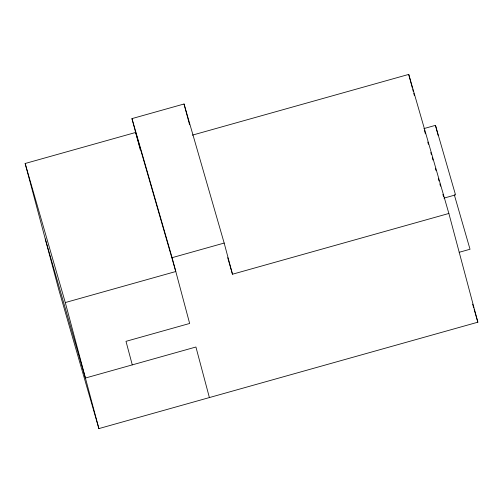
<?xml version="1.0" encoding="UTF-8"?>
<svg xmlns="http://www.w3.org/2000/svg" width="503" height="503" viewBox="0 0 503 503"><rect width="100%" height="100%" fill="white"/><g stroke="black" fill="none" stroke-linecap="round" stroke-linejoin="round"><path stroke-width="0.75" d="M138.268 142.248L131.962 118.614L184.035 103.995L224.175 243.056L232.48 274.223L448.865 213.467L408.725 74.406L192.341 135.156M98.89 428.594L58.75 289.533L25.15 163.488L135.659 132.465L175.792 271.526L65.289 302.555L98.89 428.594L477.85 322.197L448.865 213.467M423.891 128.598L435.46 125.348L455.529 194.881L443.96 198.132M132.276 364.882L125.995 341.336L189.644 323.467L172.101 257.674L224.175 243.056M459.176 252.292L470.022 249.249L454.272 194.667M424.325 130.095L425.4 133.829M427.776 142.06L428.424 144.298M430.794 152.522L431.442 154.767M432.303 157.76L432.951 159.998M435.328 168.222L435.975 170.467M438.352 178.691L438.993 180.935M439.861 183.928L440.509 186.167M442.879 194.391L443.527 196.635M472.644 304.158L473.725 307.918M474.159 309.42L477.85 322.197M227.708 257.681L232.48 274.223M131.962 118.614L172.101 257.674M25.15 163.488L65.289 302.555M45.27 238.975L85.409 378.042L195.919 347.013L209.393 397.571M435.46 125.348L438.17 135.496M408.725 74.406L412.353 87.994M412.756 89.509L413.359 91.772M413.762 93.281L414.365 95.545M184.035 103.995L189.574 124.769M138.665 143.757L139.268 146.015M139.671 147.517L140.274 149.775"/></g></svg>
